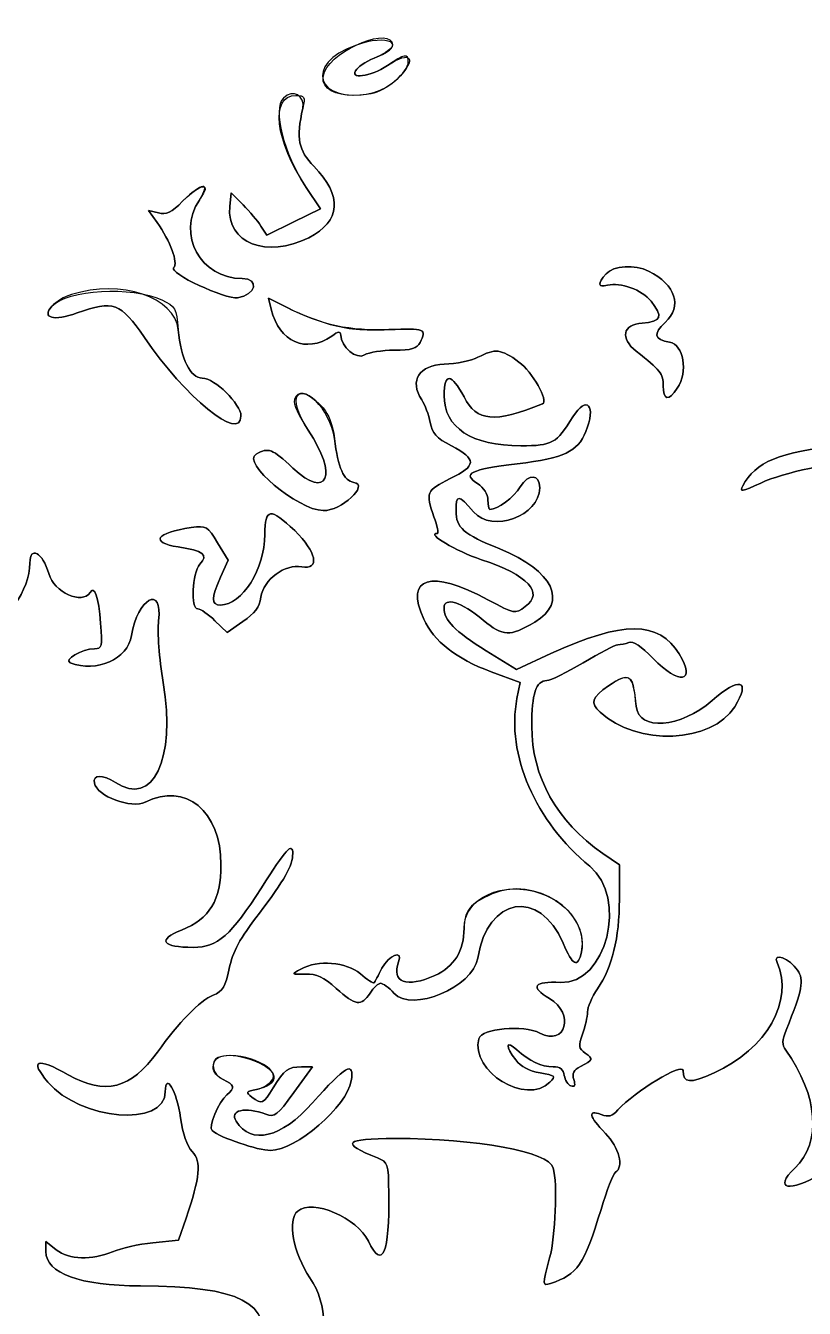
# Model space of a CAD drawing. Extents: x 0 to 106, y 0 to 59.
# Drawn here: x 14.11 to 22.73, y 24.21 to 38.41 of the extents above; entities that cross this region are included whole.
import ezdxf

# ---------------------------------------------------------------- set-up
doc = ezdxf.new("R2010")
doc.units = 0
doc.layers.get('0').update_dxf_attribs({"linetype": 'CONTINUOUS'})

msp = doc.modelspace()

# ---------------------------------------------------------------- linework, layer by layer
at = {"color": 7}
for p, q in [((16.382188, 36.560017), (16.367636, 36.40894)), ((16.367636, 36.40894), (16.382188, 36.560017)), ((16.514744, 36.427725), (16.382188, 36.560017)), ((16.382188, 36.560017), (16.514744, 36.427725)), ((17.215889, 36.620077), (17.37411, 36.385128)), ((17.37411, 36.385128), (17.215889, 36.620077)), ((17.37411, 36.385128), (17.076718, 36.238019)), ((17.076718, 36.238019), (17.37411, 36.385128)), ((15.578914, 36.338032), (15.469376, 36.365548)), ((15.469376, 36.365548), (15.563039, 36.233786)), ((15.563039, 36.233786), (15.469376, 36.365548)), ((15.469376, 36.365548), (15.578914, 36.338032)), ((17.076718, 36.238019), (16.779062, 36.090911)), ((16.779062, 36.090911), (17.076718, 36.238019)), ((16.779062, 36.090911), (16.713446, 36.19304)), ((16.713446, 36.19304), (16.779062, 36.090911)), ((17.011102, 35.286314), (16.798641, 35.394)), ((16.798641, 35.394), (16.82801, 35.271498)), ((16.82801, 35.271498), (16.798641, 35.394)), ((16.798641, 35.394), (17.011102, 35.286314)), ((16.350438, 32.490994), (16.234021, 32.684669)), ((16.234021, 32.684669), (16.350438, 32.490994)), ((16.267094, 32.304728), (16.350438, 32.490994)), ((16.350438, 32.490994), (16.267094, 32.304728)), ((16.203594, 31.822393), (16.338002, 31.693012)), ((16.338002, 31.693012), (16.203594, 31.822393)), ((16.338002, 31.693012), (16.514479, 31.813397)), ((16.514479, 31.813397), (16.338002, 31.693012)), ((19.541045, 31.280527), (19.206083, 31.489283)), ((19.206083, 31.489283), (19.541045, 31.280527)), ((19.923896, 31.457533), (19.541045, 31.280527)), ((19.541045, 31.280527), (19.923896, 31.457533)), ((19.260851, 31.255921), (19.58179, 31.136065)), ((19.58179, 31.136065), (19.260851, 31.255921)), ((19.58179, 31.136065), (19.547395, 30.959588)), ((19.547395, 30.959588), (19.58179, 31.136065)), ((20.681662, 29.117561), (20.500423, 29.243238)), ((20.500423, 29.243238), (20.681662, 29.117561)), ((20.681662, 28.734709), (20.681662, 29.117561)), ((20.681662, 29.117561), (20.681662, 28.734709)), ((17.079099, 26.597937), (17.283887, 26.880776)), ((17.283887, 26.880776), (17.079099, 26.597937)), ((17.283887, 26.880776), (17.163766, 26.879982)), ((17.163766, 26.879982), (17.283887, 26.880776)), ((15.800634, 24.962549), (15.884243, 25.204907)), ((15.884243, 25.204907), (15.800634, 24.962549)), ((14.331669, 24.836607), (14.331669, 24.946938)), ((14.331669, 24.946938), (14.447821, 24.855393)), ((14.447821, 24.855393), (14.331669, 24.946938)), ((14.331669, 24.946938), (14.331669, 24.836607)), ((15.51806, 24.932916), (15.800634, 24.962549)), ((15.800634, 24.962549), (15.51806, 24.932916))]:
    msp.add_line(p, q, dxfattribs=at)
for points in [[(17.416178, 37.899336), (17.52307, 38.157834), (18.168123, 38.412627), (18.168123, 38.196463)], [(18.000113, 38.067876), (18.346717, 38.206517), (18.123144, 38.324521), (17.759607, 38.194611)], [(17.759607, 38.194611), (17.183081, 37.98903), (17.325691, 37.546912), (17.932115, 37.660682)], [(18.168123, 38.196463), (18.168123, 38.162596), (18.092453, 38.104917), (18.000113, 38.067876)], [(18.114413, 37.971038), (18.378467, 38.15069), (18.448846, 38.046709), (18.218659, 37.816522)], [(18.344336, 38.011784), (18.344336, 38.106769), (18.30359, 38.099626), (18.114413, 37.971038)], [(18.114413, 37.971038), (17.925501, 37.842716), (17.676793, 37.813347), (17.774159, 37.930822)], [(17.774159, 37.930822), (17.676793, 37.813347), (17.925501, 37.842716), (18.114413, 37.971038)], [(17.774159, 37.930822), (17.806174, 37.969186), (17.907774, 38.030834), (18.000113, 38.067876)], [(18.000113, 38.067876), (17.907774, 38.030834), (17.806174, 37.969186), (17.774159, 37.930822)], [(17.932115, 37.660682), (18.104623, 37.693226), (18.344336, 37.897484), (18.344336, 38.011784)], [(18.218659, 37.816522), (17.938465, 37.536328), (17.293412, 37.603003), (17.416178, 37.899336)], [(17.176466, 37.49717), (17.207158, 37.637399), (17.064812, 37.713334), (16.962683, 37.610941)], [(17.215889, 36.620077), (16.868756, 37.135485), (16.811606, 37.64031), (17.100002, 37.64031)], [(16.962683, 37.610941), (16.837535, 37.485793), (16.962418, 36.996314), (17.215889, 36.620077)], [(17.100002, 37.64031), (17.198691, 37.64031), (17.205306, 37.628403), (17.176466, 37.49717)], [(17.300026, 36.855027), (17.127254, 37.031769), (17.102647, 37.16062), (17.176466, 37.49717)], [(17.176466, 37.49717), (17.102647, 37.16062), (17.127254, 37.031769), (17.300026, 36.855027)], [(17.24367, 36.063924), (17.598211, 36.242517), (17.61832, 36.528796), (17.300026, 36.855027)], [(17.300026, 36.855027), (17.61832, 36.528796), (17.598211, 36.242517), (17.24367, 36.063924)], [(16.031615, 36.481171), (16.166553, 36.687546), (16.058074, 36.679873), (15.846407, 36.468207)], [(15.846407, 36.468207), (15.987959, 36.609759), (16.09538, 36.667702), (16.09538, 36.602615)], [(16.09538, 36.602615), (16.09538, 36.58965), (16.066805, 36.534882), (16.031615, 36.481171)], [(15.846407, 36.468207), (15.721259, 36.343059), (15.665962, 36.316071), (15.578914, 36.338032)], [(15.578914, 36.338032), (15.665962, 36.316071), (15.721259, 36.343059), (15.846407, 36.468207)], [(16.504161, 35.612016), (16.044844, 35.612016), (15.780526, 36.09779), (16.031615, 36.481171)], [(16.031615, 36.481171), (15.780526, 36.09779), (16.044844, 35.612016), (16.504161, 35.612016)], [(16.367636, 36.40894), (16.329271, 36.005716), (16.778004, 35.828974), (17.24367, 36.063924)], [(17.24367, 36.063924), (16.778004, 35.828974), (16.329271, 36.005716), (16.367636, 36.40894)], [(16.713446, 36.19304), (16.677198, 36.249396), (16.587769, 36.354965), (16.514744, 36.427725)], [(16.514744, 36.427725), (16.587769, 36.354965), (16.677198, 36.249396), (16.713446, 36.19304)], [(15.563039, 36.233786), (15.712264, 36.024236), (15.800105, 35.783995), (15.746924, 35.730814)], [(15.746924, 35.730814), (15.800105, 35.783995), (15.712264, 36.024236), (15.563039, 36.233786)], [(15.746924, 35.730814), (15.689245, 35.673135), (16.31763, 35.378918), (16.454948, 35.399556)], [(16.454948, 35.399556), (16.31763, 35.378918), (15.689245, 35.673135), (15.746924, 35.730814)], [(20.534025, 35.66361), (20.436129, 35.555395), (20.442214, 35.508564), (20.550429, 35.536874)], [(20.550429, 35.536874), (20.442214, 35.508564), (20.436129, 35.555395), (20.534025, 35.66361)], [(21.004189, 35.694566), (20.856022, 35.77103), (20.616839, 35.755155), (20.534025, 35.66361)], [(20.534025, 35.66361), (20.616839, 35.755155), (20.856022, 35.77103), (21.004189, 35.694566)], [(21.187809, 35.125977), (21.382013, 35.308539), (21.30793, 35.538197), (21.004189, 35.694566)], [(21.004189, 35.694566), (21.30793, 35.538197), (21.382013, 35.308539), (21.187809, 35.125977)], [(14.399138, 35.304835), (14.567942, 35.491366), (15.286285, 35.532641), (15.615426, 35.375214)], [(15.797988, 35.043692), (15.76518, 35.406435), (15.164841, 35.604872), (14.614509, 35.434745)], [(16.454948, 35.399556), (16.658942, 35.429983), (16.701275, 35.612016), (16.504161, 35.612016)], [(16.504161, 35.612016), (16.701275, 35.612016), (16.658942, 35.429983), (16.454948, 35.399556)], [(20.550429, 35.536874), (20.692775, 35.574181), (20.934339, 35.486339), (21.032235, 35.361985)], [(21.032235, 35.361985), (20.934339, 35.486339), (20.692775, 35.574181), (20.550429, 35.536874)], [(14.614509, 35.434745), (14.539896, 35.411727), (14.443059, 35.353254), (14.399138, 35.304835)], [(15.615426, 35.375214), (15.766238, 35.302983), (15.776293, 35.284727), (15.797988, 35.043692)], [(14.399138, 35.304835), (14.28034, 35.173337), (14.417659, 35.136825), (14.678802, 35.230487)], [(14.678802, 35.230487), (14.417659, 35.136825), (14.28034, 35.173337), (14.399138, 35.304835)], [(14.678802, 35.230487), (15.080439, 35.37442), (15.161137, 35.345052), (15.422545, 34.960083)], [(15.422545, 34.960083), (15.161137, 35.345052), (15.080439, 35.37442), (14.678802, 35.230487)], [(16.82801, 35.271498), (16.914793, 34.909548), (17.214037, 34.776992), (17.496876, 34.9749)], [(17.496876, 34.9749), (17.214037, 34.776992), (16.914793, 34.909548), (16.82801, 35.271498)], [(18.127907, 35.045544), (17.698224, 35.028875), (17.387339, 35.095814), (17.011102, 35.286314)], [(17.011102, 35.286314), (17.128047, 35.227312), (17.338655, 35.145291), (17.479149, 35.104546)], [(21.032235, 35.361985), (21.169289, 35.187889), (21.147593, 35.13365), (20.935133, 35.118304)], [(20.935133, 35.118304), (21.147593, 35.13365), (21.169289, 35.187889), (21.032235, 35.361985)], [(17.479149, 35.104546), (17.65933, 35.052158), (17.850624, 35.034696), (18.127907, 35.045544)], [(20.935133, 35.118304), (20.717116, 35.102694), (20.685366, 34.951617), (20.869251, 34.806361)], [(20.869251, 34.806361), (20.685366, 34.951617), (20.717116, 35.102694), (20.935133, 35.118304)], [(21.236493, 34.906108), (21.06663, 34.935477), (21.052608, 34.998977), (21.187809, 35.125977)], [(21.187809, 35.125977), (21.052608, 34.998977), (21.06663, 34.935477), (21.236493, 34.906108)], [(15.422545, 34.960083), (15.873659, 34.295715), (16.492254, 33.792214), (16.492254, 34.089076)], [(16.492254, 34.089076), (16.492254, 33.792214), (15.873659, 34.295715), (15.422545, 34.960083)], [(16.06363, 34.509234), (15.931603, 34.509498), (15.827357, 34.719577), (15.797988, 35.043692)], [(15.797988, 35.043692), (15.827357, 34.719577), (15.931603, 34.509498), (16.06363, 34.509234)], [(17.496876, 34.9749), (17.572018, 35.027817), (17.595036, 35.030198), (17.596359, 34.986013)], [(17.596359, 34.986013), (17.595036, 35.030198), (17.572018, 35.027817), (17.496876, 34.9749)], [(17.596359, 34.986013), (17.599534, 34.853456), (17.772572, 34.709788), (17.861736, 34.76535)], [(17.861736, 34.76535), (17.772572, 34.709788), (17.599534, 34.853456), (17.596359, 34.986013)], [(18.47504, 34.903463), (18.55415, 35.0511), (18.530073, 35.061154), (18.127907, 35.045544)], [(18.127907, 35.045544), (18.530073, 35.061154), (18.55415, 35.0511), (18.47504, 34.903463)], [(17.861736, 34.76535), (17.908303, 34.794454), (18.055146, 34.818267), (18.187967, 34.818267)], [(18.187967, 34.818267), (18.055146, 34.818267), (17.908303, 34.794454), (17.861736, 34.76535)], [(18.187967, 34.818267), (18.381642, 34.818267), (18.438527, 34.8352), (18.47504, 34.903463)], [(18.47504, 34.903463), (18.438527, 34.8352), (18.381642, 34.818267), (18.187967, 34.818267)], [(19.570149, 34.687298), (19.368801, 34.833084), (19.307947, 34.839963), (19.116124, 34.739421)], [(19.116124, 34.739421), (19.307947, 34.839963), (19.368801, 34.833084), (19.570149, 34.687298)], [(20.869251, 34.806361), (21.135422, 34.596282), (21.166643, 34.556065), (21.166643, 34.424567)], [(21.166643, 34.424567), (21.166643, 34.556065), (21.135422, 34.596282), (20.869251, 34.806361)], [(21.322747, 34.395728), (21.444455, 34.581465), (21.394184, 34.878856), (21.236493, 34.906108)], [(21.236493, 34.906108), (21.394184, 34.878856), (21.444455, 34.581465), (21.322747, 34.395728)], [(19.116124, 34.739421), (19.043364, 34.701321), (18.875354, 34.666661), (18.743062, 34.662427)], [(18.743062, 34.662427), (18.875354, 34.666661), (19.043364, 34.701321), (19.116124, 34.739421)], [(19.831557, 34.224013), (19.902465, 34.252059), (19.716728, 34.5812), (19.570149, 34.687298)], [(19.570149, 34.687298), (19.716728, 34.5812), (19.902465, 34.252059), (19.831557, 34.224013)], [(18.743062, 34.662427), (18.463927, 34.653961), (18.35439, 34.481188), (18.493296, 34.269257)], [(18.493296, 34.269257), (18.35439, 34.481188), (18.463927, 34.653961), (18.743062, 34.662427)], [(18.74121, 34.317411), (18.74121, 34.572469), (18.821643, 34.565855), (18.961872, 34.299949)], [(18.961872, 34.299949), (18.821643, 34.565855), (18.74121, 34.572469), (18.74121, 34.317411)], [(16.492254, 34.089076), (16.492254, 34.222161), (16.199625, 34.508705), (16.06363, 34.509234)], [(16.06363, 34.509234), (16.199625, 34.508705), (16.492254, 34.222161), (16.492254, 34.089076)], [(17.237585, 33.932178), (16.987554, 34.306828), (17.11376, 34.494946), (17.402949, 34.177976)], [(17.526774, 33.839839), (17.486028, 34.166599), (17.163501, 34.48013), (17.083068, 34.271109)], [(21.166643, 34.424567), (21.166643, 34.261584), (21.227497, 34.250472), (21.322747, 34.395728)], [(21.322747, 34.395728), (21.227497, 34.250472), (21.166643, 34.261584), (21.166643, 34.424567)], [(17.083068, 34.271109), (17.067722, 34.231157), (17.131752, 34.090664), (17.237585, 33.932178)], [(18.493296, 34.269257), (18.529015, 34.214488), (18.571348, 34.101776), (18.586694, 34.018697)], [(18.586694, 34.018697), (18.571348, 34.101776), (18.529015, 34.214488), (18.493296, 34.269257)], [(19.592109, 33.759935), (19.044687, 33.759935), (18.74121, 33.958637), (18.74121, 34.317411)], [(18.74121, 34.317411), (18.74121, 33.958637), (19.044687, 33.759935), (19.592109, 33.759935)], [(18.961872, 34.299949), (19.106335, 34.025576), (19.293395, 34.009172), (19.831557, 34.224013)], [(19.831557, 34.224013), (19.293395, 34.009172), (19.106335, 34.025576), (18.961872, 34.299949)], [(20.310452, 33.916303), (20.429514, 34.201524), (20.320506, 34.326142), (20.167313, 34.079551)], [(20.167313, 34.079551), (20.320506, 34.326142), (20.429514, 34.201524), (20.310452, 33.916303)], [(17.402949, 34.177976), (17.461951, 34.113153), (17.508518, 33.985889), (17.526774, 33.839839)], [(18.586694, 34.018697), (18.609977, 33.895666), (18.653369, 33.847512), (18.821379, 33.758612)], [(18.821379, 33.758612), (18.653369, 33.847512), (18.609977, 33.895666), (18.586694, 34.018697)], [(20.167313, 34.079551), (19.983692, 33.784012), (19.9403, 33.759935), (19.592109, 33.759935)], [(19.592109, 33.759935), (19.9403, 33.759935), (19.983692, 33.784012), (20.167313, 34.079551)], [(17.237585, 33.932178), (17.569107, 33.436085), (17.452955, 33.150865), (17.0664, 33.512285)], [(17.0664, 33.512285), (17.452955, 33.150865), (17.569107, 33.436085), (17.237585, 33.932178)], [(17.740822, 33.354329), (17.630755, 33.370468), (17.56752, 33.513872), (17.526774, 33.839839)], [(17.526774, 33.839839), (17.56752, 33.513872), (17.630755, 33.370468), (17.740822, 33.354329)], [(19.551628, 33.559645), (20.073915, 33.623674), (20.215996, 33.690349), (20.310452, 33.916303)], [(20.310452, 33.916303), (20.215996, 33.690349), (20.073915, 33.623674), (19.551628, 33.559645)], [(17.0664, 33.512285), (16.834096, 33.729508), (16.800758, 33.742472), (16.661323, 33.667595)], [(16.661323, 33.667595), (16.800758, 33.742472), (16.834096, 33.729508), (17.0664, 33.512285)], [(18.821379, 33.758612), (19.105276, 33.608593), (19.102895, 33.539537), (18.808679, 33.395339)], [(18.808679, 33.395339), (19.102895, 33.539537), (19.105276, 33.608593), (18.821379, 33.758612)], [(23.139374, 33.765226), (22.447754, 33.687174), (22.188727, 33.580812), (22.047175, 33.316494)], [(22.047175, 33.316494), (22.188727, 33.580812), (22.447754, 33.687174), (23.139374, 33.765226)], [(16.661323, 33.667595), (16.491725, 33.577108), (17.116141, 33.049), (17.402685, 33.041063)], [(17.402685, 33.041063), (17.116141, 33.049), (16.491725, 33.577108), (16.661323, 33.667595)], [(19.111362, 33.340041), (18.939647, 33.452489), (19.025108, 33.495352), (19.551628, 33.559645)], [(19.551628, 33.559645), (19.025108, 33.495352), (18.939647, 33.452489), (19.111362, 33.340041)], [(22.248258, 33.347185), (22.510195, 33.467041), (23.047828, 33.579489), (23.371942, 33.58187)], [(23.371942, 33.58187), (23.047828, 33.579489), (22.510195, 33.467041), (22.248258, 33.347185)], [(18.808679, 33.395339), (18.543567, 33.265164), (18.533777, 33.242146), (18.629027, 32.971742)], [(18.629027, 32.971742), (18.533777, 33.242146), (18.543567, 33.265164), (18.808679, 33.395339)], [(19.799542, 33.292946), (19.799542, 33.447462), (19.67704, 33.455135), (19.584701, 33.30591)], [(19.584701, 33.30591), (19.67704, 33.455135), (19.799542, 33.447462), (19.799542, 33.292946)], [(17.402685, 33.041063), (17.601386, 33.035506), (17.918092, 33.328929), (17.740822, 33.354329)], [(17.740822, 33.354329), (17.918092, 33.328929), (17.601386, 33.035506), (17.402685, 33.041063)], [(19.067441, 33.028098), (19.273551, 32.789709), (19.799542, 32.979944), (19.799542, 33.292946)], [(19.799542, 33.292946), (19.799542, 32.979944), (19.273551, 32.789709), (19.067441, 33.028098)], [(19.226455, 33.159331), (19.226455, 33.224154), (19.182005, 33.293739), (19.111362, 33.340041)], [(19.111362, 33.340041), (19.182005, 33.293739), (19.226455, 33.224154), (19.226455, 33.159331)], [(19.584701, 33.30591), (19.509295, 33.183937), (19.335199, 33.054292), (19.246299, 33.054292)], [(19.246299, 33.054292), (19.335199, 33.054292), (19.509295, 33.183937), (19.584701, 33.30591)], [(22.047175, 33.316494), (22.009075, 33.245056), (22.033681, 33.24876), (22.248258, 33.347185)], [(22.248258, 33.347185), (22.033681, 33.24876), (22.009075, 33.245056), (22.047175, 33.316494)], [(18.873502, 33.038946), (18.873502, 33.225212), (18.898108, 33.223889), (19.067441, 33.028098)], [(19.067441, 33.028098), (18.898108, 33.223889), (18.873502, 33.225212), (18.873502, 33.038946)], [(19.246299, 33.054292), (19.235451, 33.054292), (19.226455, 33.101652), (19.226455, 33.159331)], [(19.226455, 33.159331), (19.226455, 33.101652), (19.235451, 33.054292), (19.246299, 33.054292)], [(17.086772, 32.819342), (16.816898, 33.078104), (16.757102, 33.070696), (16.756044, 32.778596)], [(16.756044, 32.778596), (16.757102, 33.070696), (16.816898, 33.078104), (17.086772, 32.819342)], [(18.629027, 32.971742), (18.664481, 32.871465), (18.68115, 32.789709), (18.666333, 32.789709)], [(18.666333, 32.789709), (18.68115, 32.789709), (18.664481, 32.871465), (18.629027, 32.971742)], [(19.359805, 32.616671), (18.952347, 32.781507), (18.873502, 32.849769), (18.873502, 33.038946)], [(18.873502, 33.038946), (18.873502, 32.849769), (18.952347, 32.781507), (19.359805, 32.616671)], [(15.941128, 32.852679), (15.550868, 32.796588), (15.477843, 32.68758), (15.797724, 32.639161)], [(15.797724, 32.639161), (15.477843, 32.68758), (15.550868, 32.796588), (15.941128, 32.852679)], [(16.234021, 32.684669), (16.121309, 32.871994), (16.111784, 32.877286), (15.941128, 32.852679)], [(15.941128, 32.852679), (16.111784, 32.877286), (16.121309, 32.871994), (16.234021, 32.684669)], [(17.164824, 32.419292), (17.370141, 32.378282), (17.32966, 32.586774), (17.086772, 32.819342)], [(17.086772, 32.819342), (17.32966, 32.586774), (17.370141, 32.378282), (17.164824, 32.419292)], [(16.756044, 32.778596), (16.754456, 32.394422), (16.504954, 31.99596), (16.266036, 31.99596)], [(16.266036, 31.99596), (16.504954, 31.99596), (16.754456, 32.394422), (16.756044, 32.778596)], [(18.666333, 32.789709), (18.539862, 32.789709), (18.868475, 32.592859), (19.153695, 32.497874)], [(19.153695, 32.497874), (18.868475, 32.592859), (18.539862, 32.789709), (18.666333, 32.789709)], [(14.364213, 32.343093), (14.298332, 32.576719), (14.155192, 32.657417), (14.155192, 32.460832)], [(14.155192, 32.460832), (14.155192, 32.657417), (14.298332, 32.576719), (14.364213, 32.343093)], [(15.797724, 32.639161), (16.075007, 32.597092), (16.132686, 32.551055), (16.038494, 32.447074)], [(16.038494, 32.447074), (16.132686, 32.551055), (16.075007, 32.597092), (15.797724, 32.639161)], [(19.744509, 31.806254), (20.1181, 32.025328), (19.950884, 32.377488), (19.359805, 32.616671)], [(19.359805, 32.616671), (19.950884, 32.377488), (20.1181, 32.025328), (19.744509, 31.806254)], [(14.155192, 32.460832), (14.155192, 31.84012), (13.147396, 31.171783), (12.417676, 31.308837)], [(12.417676, 31.308837), (13.147396, 31.171783), (14.155192, 31.84012), (14.155192, 32.460832)], [(16.038494, 32.447074), (15.94933, 32.348384), (15.931338, 31.951774), (16.016269, 31.951774)], [(16.016269, 31.951774), (15.931338, 31.951774), (15.94933, 32.348384), (16.038494, 32.447074)], [(16.712917, 32.084595), (16.740962, 32.277476), (16.981733, 32.45554), (17.164824, 32.419292)], [(17.164824, 32.419292), (16.981733, 32.45554), (16.740962, 32.277476), (16.712917, 32.084595)], [(19.231747, 32.051257), (18.590398, 32.394157), (18.302531, 32.308432), (18.51605, 31.838533)], [(18.51605, 31.838533), (18.302531, 32.308432), (18.590398, 32.394157), (19.231747, 32.051257)], [(19.153695, 32.497874), (19.673865, 32.324572), (19.851665, 32.134337), (19.638411, 31.978762)], [(19.638411, 31.978762), (19.851665, 32.134337), (19.673865, 32.324572), (19.153695, 32.497874)], [(14.821412, 32.135659), (14.7341, 31.994637), (14.422686, 32.135924), (14.364213, 32.343093)], [(14.364213, 32.343093), (14.422686, 32.135924), (14.7341, 31.994637), (14.821412, 32.135659)], [(16.266036, 31.99596), (16.16179, 31.99596), (16.162055, 32.070572), (16.267094, 32.304728)], [(16.267094, 32.304728), (16.162055, 32.070572), (16.16179, 31.99596), (16.266036, 31.99596)], [(14.938358, 31.793024), (14.914546, 32.089093), (14.871154, 32.216357), (14.821412, 32.135659)], [(14.821412, 32.135659), (14.871154, 32.216357), (14.914546, 32.089093), (14.938358, 31.793024)], [(15.580501, 31.822129), (15.628126, 32.224295), (15.346874, 32.069249), (15.280464, 31.656764)], [(15.280464, 31.656764), (15.346874, 32.069249), (15.628126, 32.224295), (15.580501, 31.822129)], [(16.514479, 31.813397), (16.647829, 31.904414), (16.696248, 31.970295), (16.712917, 32.084595)], [(16.712917, 32.084595), (16.696248, 31.970295), (16.647829, 31.904414), (16.514479, 31.813397)], [(18.74121, 31.966326), (18.74121, 32.088828), (18.928799, 32.029033), (19.173803, 31.828214)], [(19.173803, 31.828214), (18.928799, 32.029033), (18.74121, 32.088828), (18.74121, 31.966326)], [(19.206083, 31.489283), (18.857362, 31.706506), (18.74121, 31.825833), (18.74121, 31.966326)], [(18.74121, 31.966326), (18.74121, 31.825833), (18.857362, 31.706506), (19.206083, 31.489283)], [(19.638411, 31.978762), (19.523847, 31.895153), (19.523847, 31.895153), (19.231747, 32.051257)], [(19.231747, 32.051257), (19.523847, 31.895153), (19.523847, 31.895153), (19.638411, 31.978762)], [(16.016269, 31.951774), (16.045374, 31.951774), (16.129776, 31.893566), (16.203594, 31.822393)], [(16.203594, 31.822393), (16.129776, 31.893566), (16.045374, 31.951774), (16.016269, 31.951774)], [(18.51605, 31.838533), (18.626646, 31.594852), (18.876412, 31.399589), (19.260851, 31.255921)], [(19.260851, 31.255921), (18.876412, 31.399589), (18.626646, 31.594852), (18.51605, 31.838533)], [(19.173803, 31.828214), (19.397376, 31.644858), (19.464845, 31.642477), (19.744509, 31.806254)], [(19.744509, 31.806254), (19.464845, 31.642477), (19.397376, 31.644858), (19.173803, 31.828214)], [(21.344707, 31.453564), (21.119547, 31.823187), (20.717116, 31.824245), (19.923896, 31.457533)], [(19.923896, 31.457533), (20.717116, 31.824245), (21.119547, 31.823187), (21.344707, 31.453564)], [(14.871948, 31.510979), (14.954498, 31.510979), (14.95926, 31.531881), (14.938358, 31.793024)], [(14.938358, 31.793024), (14.95926, 31.531881), (14.954498, 31.510979), (14.871948, 31.510979)], [(15.631301, 31.136594), (15.586851, 31.408321), (15.56542, 31.695393), (15.580501, 31.822129)], [(15.580501, 31.822129), (15.56542, 31.695393), (15.586851, 31.408321), (15.631301, 31.136594)], [(15.280464, 31.656764), (15.23866, 31.396414), (14.894967, 31.244279), (14.602867, 31.356462)], [(14.602867, 31.356462), (14.894967, 31.244279), (15.23866, 31.396414), (15.280464, 31.656764)], [(20.282671, 31.357256), (20.463381, 31.466), (20.635625, 31.5549), (20.664993, 31.5549)], [(20.664993, 31.5549), (20.635625, 31.5549), (20.463381, 31.466), (20.282671, 31.357256)], [(20.664993, 31.5549), (20.694362, 31.5549), (20.74966, 31.567071), (20.78776, 31.581623)], [(20.78776, 31.581623), (20.74966, 31.567071), (20.694362, 31.5549), (20.664993, 31.5549)], [(20.78776, 31.581623), (20.833268, 31.599085), (20.924285, 31.539025), (21.054195, 31.405146)], [(21.054195, 31.405146), (20.924285, 31.539025), (20.833268, 31.599085), (20.78776, 31.581623)], [(14.602867, 31.356462), (14.519259, 31.388477), (14.732248, 31.510979), (14.871948, 31.510979)], [(14.871948, 31.510979), (14.732248, 31.510979), (14.519259, 31.388477), (14.602867, 31.356462)], [(21.054195, 31.405146), (21.345501, 31.105373), (21.537588, 31.137388), (21.344707, 31.453564)], [(21.344707, 31.453564), (21.537588, 31.137388), (21.345501, 31.105373), (21.054195, 31.405146)], [(19.878388, 31.158819), (19.919928, 31.159348), (20.101961, 31.248513), (20.282671, 31.357256)], [(20.282671, 31.357256), (20.101961, 31.248513), (19.919928, 31.159348), (19.878388, 31.158819)], [(20.867929, 30.874128), (20.834591, 31.232373), (20.79702, 31.260154), (20.561277, 31.100346)], [(15.10187, 30.030372), (15.519912, 29.756529), (15.77153, 30.282255), (15.631301, 31.136594)], [(15.631301, 31.136594), (15.77153, 30.282255), (15.519912, 29.756529), (15.10187, 30.030372)], [(19.711436, 30.655582), (19.711436, 31.013827), (19.759061, 31.157761), (19.878388, 31.158819)], [(19.878388, 31.158819), (19.759061, 31.157761), (19.711436, 31.013827), (19.711436, 30.655582)], [(20.561277, 31.100346), (20.744897, 31.2247), (20.807074, 31.225229), (20.834062, 31.102992)], [(21.958804, 30.868836), (22.142954, 31.167021), (22.009604, 31.203533), (21.707451, 30.937627)], [(21.707451, 30.937627), (22.009604, 31.203533), (22.142954, 31.167021), (21.958804, 30.868836)], [(20.561277, 31.100346), (20.37554, 30.97414), (20.35596, 30.912757), (20.468673, 30.807982)], [(20.468673, 30.807982), (20.35596, 30.912757), (20.37554, 30.97414), (20.561277, 31.100346)], [(20.834062, 31.102992), (20.845968, 31.048488), (20.861314, 30.9453), (20.867929, 30.874128)], [(19.547395, 30.959588), (19.427274, 30.342845), (19.751653, 29.596191), (20.354108, 29.10248)], [(20.354108, 29.10248), (19.751653, 29.596191), (19.427274, 30.342845), (19.547395, 30.959588)], [(20.468673, 30.807982), (20.874014, 30.429893), (21.708509, 30.464024), (21.958804, 30.868836)], [(21.958804, 30.868836), (21.708509, 30.464024), (20.874014, 30.429893), (20.468673, 30.807982)], [(21.707451, 30.937627), (21.360053, 30.631769), (20.893858, 30.59658), (20.867929, 30.874128)], [(20.867929, 30.874128), (20.893858, 30.59658), (21.360053, 30.631769), (21.707451, 30.937627)], [(20.500423, 29.243238), (19.986338, 29.599366), (19.711436, 30.091491), (19.711436, 30.655582)], [(19.711436, 30.655582), (19.711436, 30.091491), (19.986338, 29.599366), (20.500423, 29.243238)], [(14.869037, 30.022964), (14.850252, 30.120066), (14.960054, 30.123505), (15.10187, 30.030372)], [(15.10187, 30.030372), (14.960054, 30.123505), (14.850252, 30.120066), (14.869037, 30.022964)], [(15.433393, 29.812885), (15.282581, 29.734833), (14.896819, 29.878502), (14.869037, 30.022964)], [(14.869037, 30.022964), (14.896819, 29.878502), (15.282581, 29.734833), (15.433393, 29.812885)], [(16.271063, 29.120471), (16.27265, 29.711021), (15.873924, 30.040691), (15.433393, 29.812885)], [(15.433393, 29.812885), (15.873924, 30.040691), (16.27265, 29.711021), (16.271063, 29.120471)], [(17.065606, 29.242709), (17.065606, 29.374471), (16.990993, 29.292715), (16.717944, 28.862767)], [(16.717944, 28.862767), (16.990993, 29.292715), (17.065606, 29.374471), (17.065606, 29.242709)], [(16.696512, 28.584426), (16.972737, 28.946376), (17.065606, 29.112005), (17.065606, 29.242709)], [(17.065606, 29.242709), (17.065606, 29.112005), (16.972737, 28.946376), (16.696512, 28.584426)], [(15.834501, 28.395778), (16.147767, 28.520926), (16.270005, 28.723861), (16.271063, 29.120471)], [(16.271063, 29.120471), (16.270005, 28.723861), (16.147767, 28.520926), (15.834501, 28.395778)], [(20.261769, 28.155008), (20.360194, 28.603476), (19.745832, 29.00088), (19.271699, 28.795299)], [(20.354108, 29.10248), (20.778499, 28.754817), (20.536141, 27.78856), (20.031317, 27.815548)], [(20.031317, 27.815548), (20.536141, 27.78856), (20.778499, 28.754817), (20.354108, 29.10248)], [(16.717944, 28.862767), (16.385627, 28.339422), (16.231111, 28.203691), (15.967057, 28.203691)], [(15.967057, 28.203691), (16.231111, 28.203691), (16.385627, 28.339422), (16.717944, 28.862767)], [(18.961872, 28.415093), (18.961872, 28.753759), (19.395524, 28.950344), (19.813565, 28.801119)], [(19.113214, 28.084629), (19.221693, 28.763284), (19.795309, 28.863296), (20.059363, 28.249199)], [(20.059363, 28.249199), (19.795309, 28.863296), (19.221693, 28.763284), (19.113214, 28.084629)], [(19.271699, 28.795299), (19.030664, 28.690788), (18.961872, 28.606122), (18.961872, 28.415093)], [(19.813565, 28.801119), (20.12445, 28.690259), (20.31786, 28.411124), (20.261769, 28.155008)], [(20.439304, 27.745169), (20.60361, 27.987262), (20.681662, 28.30582), (20.681662, 28.734709)], [(20.681662, 28.734709), (20.681662, 28.30582), (20.60361, 27.987262), (20.439304, 27.745169)], [(16.361815, 27.969535), (16.400709, 28.157389), (16.475586, 28.294972), (16.696512, 28.584426)], [(16.696512, 28.584426), (16.475586, 28.294972), (16.400709, 28.157389), (16.361815, 27.969535)], [(18.961872, 28.415093), (18.961872, 28.165062), (18.853393, 27.989643), (18.639081, 27.892541)], [(18.639081, 27.892541), (18.853393, 27.989643), (18.961872, 28.165062), (18.961872, 28.415093)], [(15.967057, 28.203691), (15.617807, 28.203691), (15.560393, 28.286505), (15.834501, 28.395778)], [(15.834501, 28.395778), (15.560393, 28.286505), (15.617807, 28.203691), (15.967057, 28.203691)], [(18.237973, 28.043089), (18.291154, 28.181466), (18.127907, 28.11876), (18.053294, 27.972181)], [(18.053294, 27.972181), (18.127907, 28.11876), (18.291154, 28.181466), (18.237973, 28.043089)], [(20.059363, 28.249199), (20.168106, 27.996522), (20.221288, 27.971652), (20.261769, 28.155008)], [(20.261769, 28.155008), (20.221288, 27.971652), (20.168106, 27.996522), (20.059363, 28.249199)], [(22.654129, 27.951808), (22.568933, 28.081718), (22.374729, 28.152891), (22.427381, 28.035152)], [(22.427381, 28.035152), (22.374729, 28.152891), (22.568933, 28.081718), (22.654129, 27.951808)], [(17.813847, 27.911591), (17.65642, 28.043883), (17.344212, 28.068489), (17.15477, 27.963714)], [(17.15477, 27.963714), (17.344212, 28.068489), (17.65642, 28.043883), (17.813847, 27.911591)], [(18.639081, 27.892541), (18.328196, 27.751254), (18.151455, 27.817664), (18.237973, 28.043089)], [(18.237973, 28.043089), (18.151455, 27.817664), (18.328196, 27.751254), (18.639081, 27.892541)], [(18.186115, 27.696485), (18.387463, 27.479263), (19.061356, 27.761573), (19.113214, 28.084629)], [(19.113214, 28.084629), (19.061356, 27.761573), (18.387463, 27.479263), (18.186115, 27.696485)], [(22.427381, 28.035152), (22.617087, 27.610496), (22.314669, 27.081065), (21.729411, 26.813836)], [(21.729411, 26.813836), (22.314669, 27.081065), (22.617087, 27.610496), (22.427381, 28.035152)], [(16.182692, 27.673996), (16.291436, 27.718975), (16.319482, 27.765012), (16.361815, 27.969535)], [(16.361815, 27.969535), (16.319482, 27.765012), (16.291436, 27.718975), (16.182692, 27.673996)], [(17.15477, 27.963714), (17.046291, 27.903654), (17.04682, 27.903125), (17.206099, 27.907623)], [(17.206099, 27.907623), (17.04682, 27.903125), (17.046291, 27.903654), (17.15477, 27.963714)], [(17.206099, 27.907623), (17.332835, 27.911327), (17.404537, 27.877725), (17.546882, 27.749137)], [(17.546882, 27.749137), (17.404537, 27.877725), (17.332835, 27.911327), (17.206099, 27.907623)], [(17.965982, 27.812373), (17.95778, 27.803112), (17.889253, 27.847827), (17.813847, 27.911591)], [(17.813847, 27.911591), (17.889253, 27.847827), (17.95778, 27.803112), (17.965982, 27.812373)], [(18.053294, 27.972181), (18.013342, 27.893335), (17.973919, 27.821369), (17.965982, 27.812373)], [(17.965982, 27.812373), (17.973919, 27.821369), (18.013342, 27.893335), (18.053294, 27.972181)], [(22.527658, 27.28744), (22.709426, 27.738819), (22.728476, 27.838302), (22.654129, 27.951808)], [(22.654129, 27.951808), (22.728476, 27.838302), (22.709426, 27.738819), (22.527658, 27.28744)], [(17.546882, 27.749137), (17.759607, 27.55705), (17.824165, 27.548054), (17.921532, 27.696485)], [(17.921532, 27.696485), (17.824165, 27.548054), (17.759607, 27.55705), (17.546882, 27.749137)], [(17.921532, 27.696485), (17.961219, 27.757075), (18.014136, 27.806816), (18.038742, 27.806816)], [(18.038742, 27.806816), (18.014136, 27.806816), (17.961219, 27.757075), (17.921532, 27.696485)], [(18.038742, 27.806816), (18.063613, 27.806816), (18.130023, 27.757075), (18.186115, 27.696485)], [(18.186115, 27.696485), (18.130023, 27.757075), (18.063613, 27.806816), (18.038742, 27.806816)], [(20.031317, 27.815548), (19.734984, 27.831687), (19.68974, 27.766071), (19.908021, 27.637219)], [(19.908021, 27.637219), (19.68974, 27.766071), (19.734984, 27.831687), (20.031317, 27.815548)], [(20.328708, 27.488258), (20.328708, 27.539852), (20.37845, 27.655475), (20.439304, 27.745169)], [(20.439304, 27.745169), (20.37845, 27.655475), (20.328708, 27.539852), (20.328708, 27.488258)], [(15.567537, 27.044288), (15.799576, 27.368667), (16.040082, 27.614994), (16.182692, 27.673996)], [(16.182692, 27.673996), (16.040082, 27.614994), (15.799576, 27.368667), (15.567537, 27.044288)], [(19.908021, 27.637219), (20.190331, 27.470796), (20.088467, 27.106201), (19.80113, 27.254632)], [(19.80113, 27.254632), (20.088467, 27.106201), (20.190331, 27.470796), (19.908021, 27.637219)], [(20.274469, 27.243519), (20.304367, 27.326334), (20.328708, 27.4364), (20.328708, 27.488258)], [(20.328708, 27.488258), (20.328708, 27.4364), (20.304367, 27.326334), (20.274469, 27.243519)], [(19.80113, 27.254632), (19.618832, 27.349088), (19.155812, 27.305961), (19.126178, 27.19219)], [(19.126178, 27.19219), (19.155812, 27.305961), (19.618832, 27.349088), (19.80113, 27.254632)], [(22.52316, 27.067042), (22.480562, 27.127103), (22.48162, 27.17314), (22.527658, 27.28744)], [(22.527658, 27.28744), (22.48162, 27.17314), (22.480562, 27.127103), (22.52316, 27.067042)], [(19.126178, 27.19219), (19.031193, 26.828653), (19.651376, 26.448976), (19.913048, 26.710649)], [(19.913048, 26.710649), (19.651376, 26.448976), (19.031193, 26.828653), (19.126178, 27.19219)], [(19.535224, 26.956711), (19.415897, 27.108317), (19.423041, 27.1824), (19.546072, 27.070217)], [(19.546072, 27.070217), (19.423041, 27.1824), (19.415897, 27.108317), (19.535224, 26.956711)], [(20.304102, 27.031324), (20.229225, 27.086357), (20.22605, 27.10964), (20.274469, 27.243519)], [(20.274469, 27.243519), (20.22605, 27.10964), (20.229225, 27.086357), (20.304102, 27.031324)], [(14.580906, 26.792405), (14.987571, 26.563012), (15.275966, 26.636566), (15.567537, 27.044288)], [(15.567537, 27.044288), (15.275966, 26.636566), (14.987571, 26.563012), (14.580906, 26.792405)], [(16.183751, 26.876013), (16.183751, 27.033705), (16.406265, 27.054342), (16.693867, 26.923374)], [(16.843621, 26.745309), (16.919556, 26.887655), (16.454948, 27.071011), (16.238784, 26.983699)], [(19.546072, 27.070217), (19.684449, 26.944276), (19.819121, 26.880776), (19.947973, 26.880776)], [(19.947973, 26.880776), (19.819121, 26.880776), (19.684449, 26.944276), (19.546072, 27.070217)], [(20.249598, 26.883951), (20.395648, 26.960151), (20.396971, 26.96359), (20.304102, 27.031324)], [(20.304102, 27.031324), (20.396971, 26.96359), (20.395648, 26.960151), (20.249598, 26.883951)], [(22.624231, 25.758415), (22.92321, 26.044958), (22.883787, 26.557191), (22.52316, 27.067042)], [(22.52316, 27.067042), (22.883787, 26.557191), (22.92321, 26.044958), (22.624231, 25.758415)], [(14.354688, 26.711178), (14.145138, 26.960151), (14.229805, 26.990578), (14.580906, 26.792405)], [(14.580906, 26.792405), (14.229805, 26.990578), (14.145138, 26.960151), (14.354688, 26.711178)], [(16.238784, 26.983699), (16.143534, 26.945334), (16.17793, 26.793199), (16.293817, 26.740282)], [(16.293817, 26.740282), (16.23164, 26.768857), (16.183751, 26.827595), (16.183751, 26.876013)], [(16.693867, 26.923374), (16.921673, 26.819657), (16.907914, 26.679428), (16.665556, 26.631009)], [(17.163766, 26.879982), (17.010837, 26.879188), (16.973266, 26.851407), (16.850235, 26.649266)], [(16.850235, 26.649266), (16.973266, 26.851407), (17.010837, 26.879188), (17.163766, 26.879982)], [(17.713305, 26.725201), (17.750347, 26.952213), (17.651922, 26.896386), (17.283358, 26.480991)], [(17.283358, 26.480991), (17.651922, 26.896386), (17.750347, 26.952213), (17.713305, 26.725201)], [(19.804569, 26.813836), (19.687624, 26.833415), (19.592374, 26.883951), (19.535224, 26.956711)], [(19.535224, 26.956711), (19.592374, 26.883951), (19.687624, 26.833415), (19.804569, 26.813836)], [(19.947973, 26.880776), (20.027348, 26.880776), (20.062009, 26.853788), (20.072063, 26.784997)], [(20.072063, 26.784997), (20.062009, 26.853788), (20.027348, 26.880776), (19.947973, 26.880776)], [(20.176838, 26.740547), (20.155671, 26.807751), (20.174456, 26.844793), (20.249598, 26.883951)], [(20.249598, 26.883951), (20.174456, 26.844793), (20.155671, 26.807751), (20.176838, 26.740547)], [(21.38704, 26.840559), (21.38704, 26.933428), (20.848349, 26.607197), (20.666316, 26.403997)], [(20.666316, 26.403997), (20.848349, 26.607197), (21.38704, 26.933428), (21.38704, 26.840559)], [(15.654584, 26.604287), (15.654584, 26.209793), (14.711346, 26.287051), (14.354688, 26.711178)], [(14.354688, 26.711178), (14.711346, 26.287051), (15.654584, 26.209793), (15.654584, 26.604287)], [(15.822859, 26.317214), (15.782378, 26.612753), (15.654584, 26.831034), (15.654584, 26.604287)], [(15.654584, 26.604287), (15.654584, 26.831034), (15.782378, 26.612753), (15.822859, 26.317214)], [(16.293817, 26.740282), (16.421875, 26.682074), (16.430077, 26.648472), (16.335357, 26.569891)], [(16.335357, 26.569891), (16.430077, 26.648472), (16.421875, 26.682074), (16.293817, 26.740282)], [(16.665556, 26.631009), (16.737523, 26.645297), (16.817427, 26.696891), (16.843621, 26.745309)], [(16.819808, 25.954735), (17.101324, 25.954735), (17.667532, 26.442891), (17.713305, 26.725201)], [(17.713305, 26.725201), (17.667532, 26.442891), (17.101324, 25.954735), (16.819808, 25.954735)], [(19.913048, 26.710649), (19.980252, 26.777853), (19.97258, 26.785261), (19.804569, 26.813836)], [(19.804569, 26.813836), (19.97258, 26.785261), (19.980252, 26.777853), (19.913048, 26.710649)], [(20.072063, 26.784997), (20.08, 26.732345), (20.113073, 26.680222), (20.145881, 26.669374)], [(20.145881, 26.669374), (20.113073, 26.680222), (20.08, 26.732345), (20.072063, 26.784997)], [(20.145881, 26.669374), (20.188744, 26.655351), (20.197475, 26.675459), (20.176838, 26.740547)], [(20.176838, 26.740547), (20.197475, 26.675459), (20.188744, 26.655351), (20.145881, 26.669374)], [(21.729411, 26.813836), (21.462711, 26.692128), (21.38704, 26.697949), (21.38704, 26.840559)], [(21.38704, 26.840559), (21.38704, 26.697949), (21.462711, 26.692128), (21.729411, 26.813836)], [(16.335357, 26.569891), (16.245398, 26.495014), (16.127923, 26.21191), (16.17158, 26.174604)], [(16.17158, 26.174604), (16.127923, 26.21191), (16.245398, 26.495014), (16.335357, 26.569891)], [(16.612904, 26.545814), (16.541467, 26.600053), (16.5457, 26.606932), (16.665556, 26.631009)], [(16.665556, 26.631009), (16.5457, 26.606932), (16.541467, 26.600053), (16.612904, 26.545814)], [(16.850235, 26.649266), (16.73911, 26.466439), (16.725352, 26.460353), (16.612904, 26.545814)], [(16.612904, 26.545814), (16.725352, 26.460353), (16.73911, 26.466439), (16.850235, 26.649266)], [(16.768479, 26.355578), (16.863993, 26.319066), (16.893362, 26.342085), (17.079099, 26.597937)], [(17.079099, 26.597937), (16.893362, 26.342085), (16.863993, 26.319066), (16.768479, 26.355578)], [(16.438279, 26.277791), (16.360227, 26.400558), (16.539086, 26.442626), (16.768479, 26.355578)], [(16.768479, 26.355578), (16.539086, 26.442626), (16.360227, 26.400558), (16.438279, 26.277791)], [(17.283358, 26.480991), (16.937812, 26.090995), (16.607613, 26.011621), (16.438279, 26.277791)], [(16.438279, 26.277791), (16.607613, 26.011621), (16.937812, 26.090995), (17.283358, 26.480991)], [(15.95277, 25.943094), (15.892974, 26.007123), (15.847201, 26.138356), (15.822859, 26.317214)], [(15.822859, 26.317214), (15.847201, 26.138356), (15.892974, 26.007123), (15.95277, 25.943094)], [(20.478727, 26.353197), (20.326063, 26.411141), (20.344319, 26.332295), (20.527146, 26.144177)], [(20.527146, 26.144177), (20.344319, 26.332295), (20.326063, 26.411141), (20.478727, 26.353197)], [(20.666316, 26.403997), (20.601758, 26.332031), (20.5626, 26.321447), (20.478727, 26.353197)], [(20.478727, 26.353197), (20.5626, 26.321447), (20.601758, 26.332031), (20.666316, 26.403997)], [(16.17158, 26.174604), (16.263125, 26.096287), (16.680902, 25.954735), (16.819808, 25.954735)], [(16.819808, 25.954735), (16.680902, 25.954735), (16.263125, 26.096287), (16.17158, 26.174604)], [(20.527146, 26.144177), (20.680075, 25.98675), (20.735108, 25.772437), (20.63827, 25.712642)], [(20.63827, 25.712642), (20.735108, 25.772437), (20.680075, 25.98675), (20.527146, 26.144177)], [(18.19855, 26.087027), (17.634195, 26.087027), (17.587628, 26.035962), (18.002759, 25.872185)], [(18.002759, 25.872185), (17.587628, 26.035962), (17.634195, 26.087027), (18.19855, 26.087027)], [(19.949561, 25.762648), (19.902465, 25.938066), (19.098926, 26.087027), (18.19855, 26.087027)], [(18.19855, 26.087027), (19.098926, 26.087027), (19.902465, 25.938066), (19.949561, 25.762648)], [(15.884243, 25.204907), (16.04114, 25.660254), (16.057015, 25.831439), (15.95277, 25.943094)], [(15.95277, 25.943094), (16.057015, 25.831439), (16.04114, 25.660254), (15.884243, 25.204907)], [(18.002759, 25.872185), (18.119705, 25.825883), (18.124202, 25.81239), (18.12923, 25.481661)], [(18.12923, 25.481661), (18.124202, 25.81239), (18.119705, 25.825883), (18.002759, 25.872185)], [(19.909873, 24.764112), (19.974696, 25.005676), (19.997715, 25.582996), (19.949561, 25.762648)], [(19.949561, 25.762648), (19.997715, 25.582996), (19.974696, 25.005676), (19.909873, 24.764112)], [(22.917389, 25.699413), (22.5647, 25.485629), (22.378433, 25.522936), (22.624231, 25.758415)], [(22.624231, 25.758415), (22.378433, 25.522936), (22.5647, 25.485629), (22.917389, 25.699413)], [(20.63827, 25.712642), (20.614458, 25.697825), (20.542491, 25.513146), (20.478462, 25.302009)], [(20.478462, 25.302009), (20.542491, 25.513146), (20.614458, 25.697825), (20.63827, 25.712642)], [(18.12923, 25.481661), (18.139284, 24.815176), (18.058057, 24.623618), (17.90354, 24.949584)], [(17.90354, 24.949584), (18.058057, 24.623618), (18.139284, 24.815176), (18.12923, 25.481661)], [(17.90354, 24.949584), (17.780774, 25.208876), (17.284945, 25.420542), (17.120374, 25.283753)], [(17.120374, 25.283753), (17.284945, 25.420542), (17.780774, 25.208876), (17.90354, 24.949584)], [(20.478462, 25.302009), (20.291402, 24.68553), (20.218113, 24.577845), (19.920986, 24.48286)], [(19.920986, 24.48286), (20.218113, 24.577845), (20.291402, 24.68553), (20.478462, 25.302009)], [(17.120374, 25.283753), (17.003164, 25.186386), (17.070368, 24.81888), (17.255841, 24.543714)], [(17.255841, 24.543714), (17.070368, 24.81888), (17.003164, 25.186386), (17.120374, 25.283753)], [(15.071708, 24.833697), (15.161666, 24.872061), (15.362749, 24.916776), (15.51806, 24.932916)], [(15.51806, 24.932916), (15.362749, 24.916776), (15.161666, 24.872061), (15.071708, 24.833697)], [(15.381006, 24.45402), (14.7087, 24.456401), (14.331669, 24.59372), (14.331669, 24.836607)], [(14.331669, 24.836607), (14.331669, 24.59372), (14.7087, 24.456401), (15.381006, 24.45402)], [(14.447821, 24.855393), (14.588579, 24.744532), (14.841256, 24.735801), (15.071708, 24.833697)], [(15.071708, 24.833697), (14.841256, 24.735801), (14.588579, 24.744532), (14.447821, 24.855393)], [(19.920986, 24.48286), (19.827853, 24.452962), (19.827853, 24.457989), (19.909873, 24.764112)], [(19.909873, 24.764112), (19.827853, 24.457989), (19.827853, 24.452962), (19.920986, 24.48286)], [(16.735406, 23.752611), (16.823512, 24.275162), (16.486169, 24.450051), (15.381006, 24.45402)], [(15.381006, 24.45402), (16.486169, 24.450051), (16.823512, 24.275162), (16.735406, 23.752611)], [(17.255841, 24.543714), (17.668326, 23.931204), (17.210597, 23.021568), (16.322392, 22.689516)], [(16.322392, 22.689516), (17.210597, 23.021568), (17.668326, 23.931204), (17.255841, 24.543714)]]:
    msp.add_open_spline(points, degree=3, dxfattribs=at)

doc.saveas('drawing.dxf')
